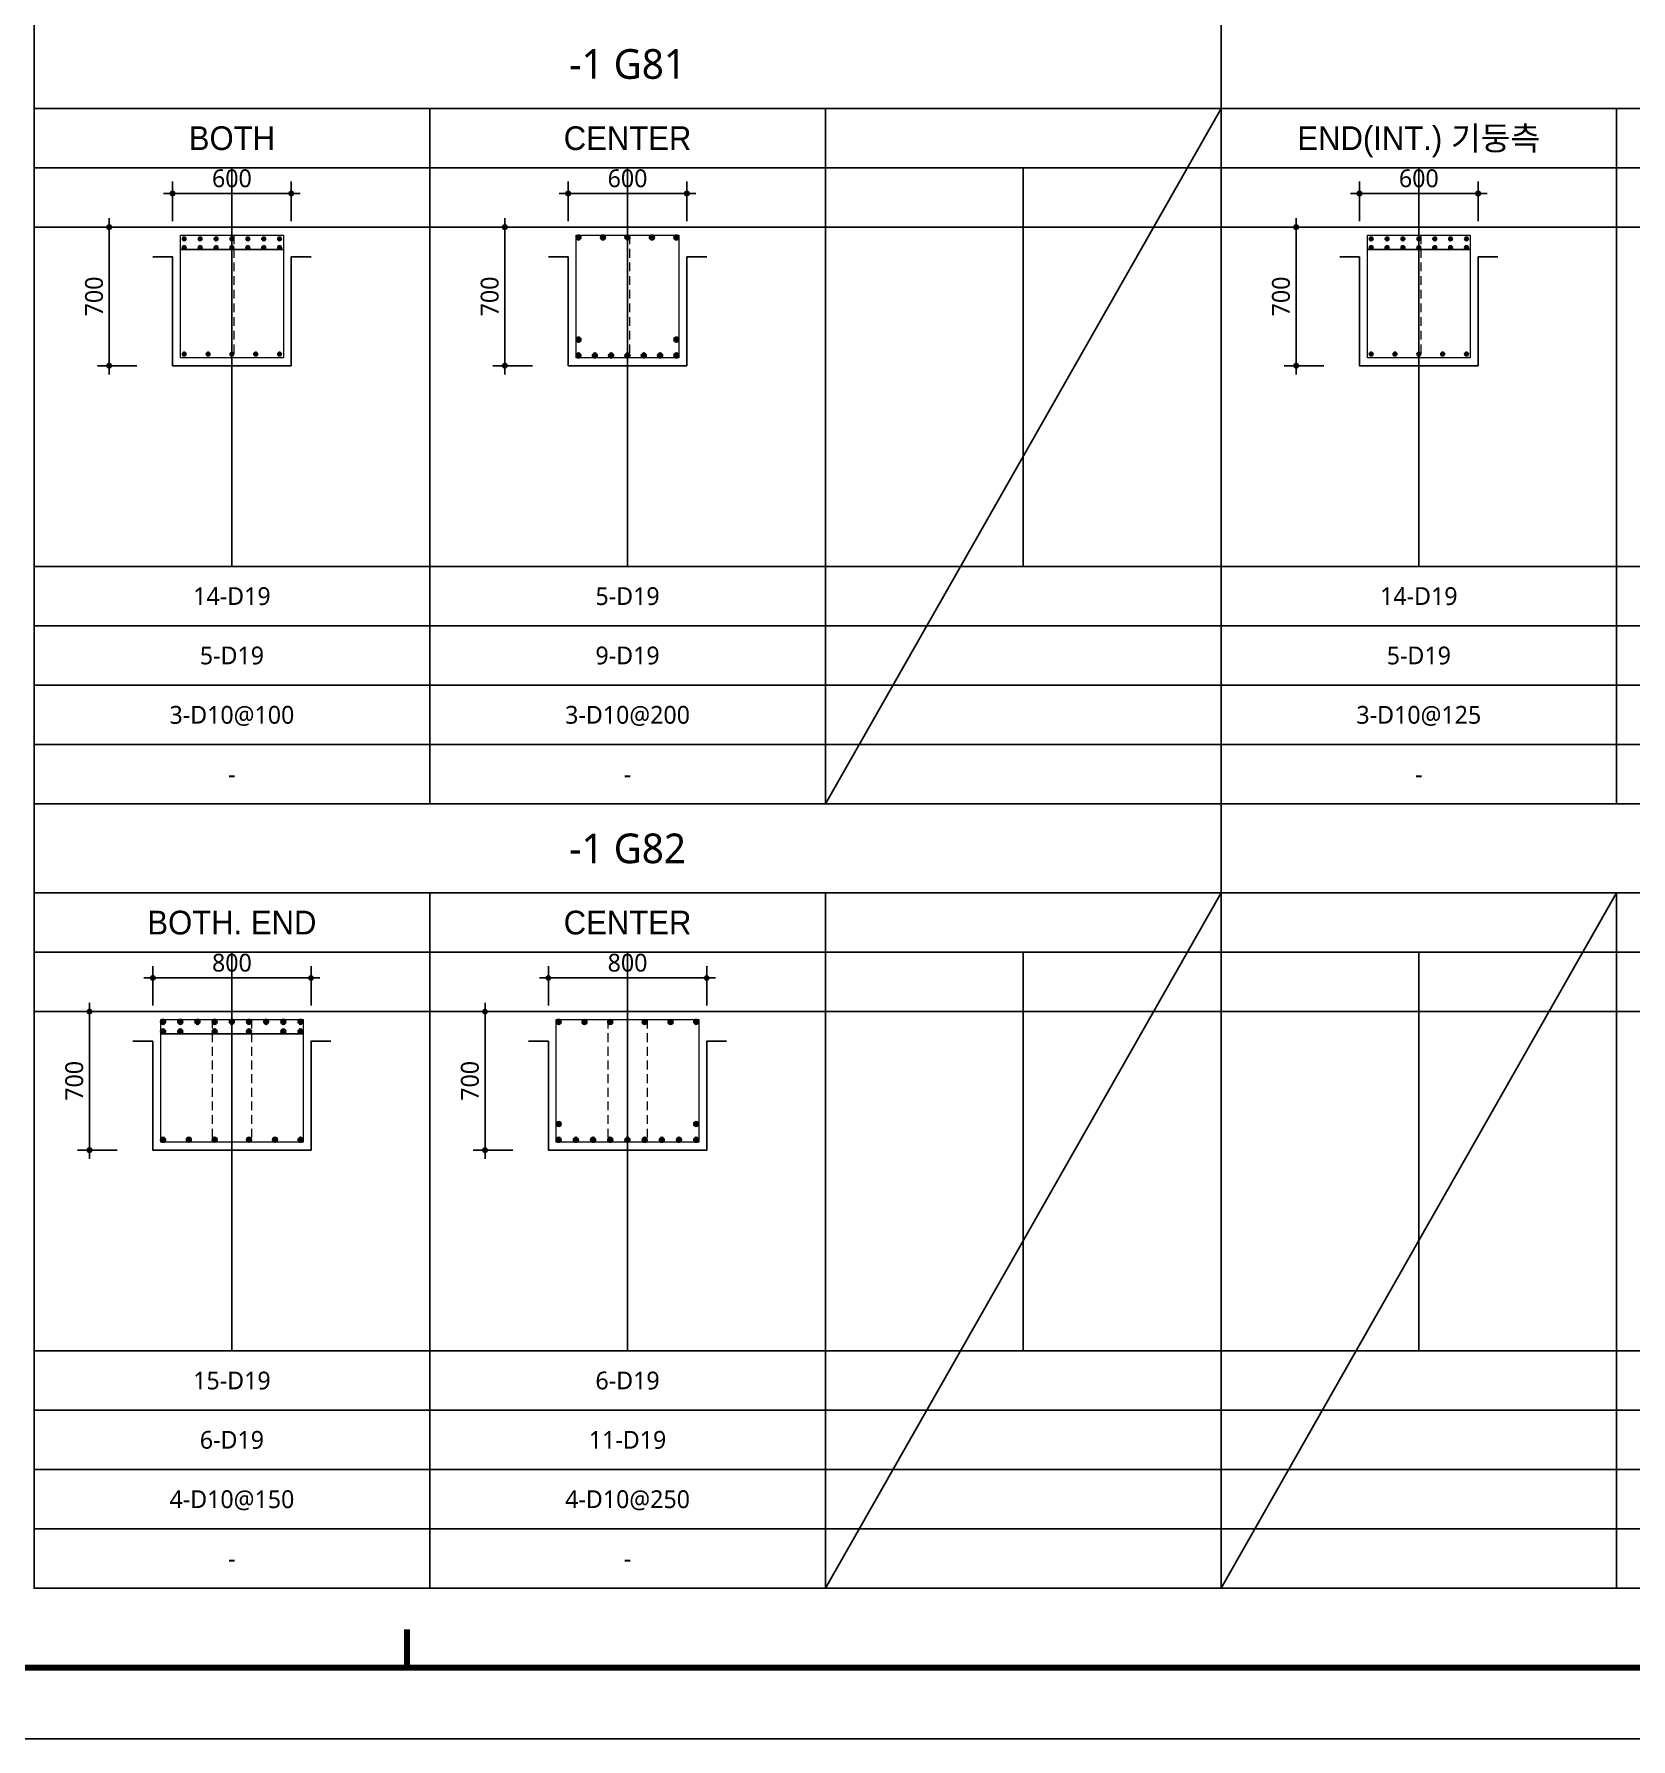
# Model space of a CAD drawing. Header units: millimetres. Extents: x 0 to 252030, y -124740 to 196020.
# Drawn here: x 110553 to 118625, y 89100 to 97717 of the extents above; entities that cross this region are included whole.
import ezdxf
from ezdxf.enums import TextEntityAlignment as Align

# ---------------------------------------------------------------- set-up
doc = ezdxf.new("R2010")
doc.units = ezdxf.units.MM
doc.header["$LTSCALE"] = 30
doc.linetypes.add('HID', pattern=[2.3, 1.5, -0.8])
doc.layers.get('DEFPOINTS').update_dxf_attribs({"color": 142})
for name, color, linetype in [('0-SEC1', 3, 'Continuous'), ('CON', 2, 'Continuous'), ('DIM', 7, 'Continuous'), ('ETC', 7, 'Continuous'), ('S-철근', 3, 'Continuous'), ('SHEET', 7, 'Continuous'), ('TXT', 3, 'Continuous'), ('XR-FORM_(도룡동)$0$Sheet', 7, 'Continuous')]:
    doc.layers.add(name, color=color, linetype=linetype)
doc.layers.add('Stirrup', color=1, linetype='Continuous', lineweight=0)
doc.layers.add('TieBar', color=7, linetype='HID', lineweight=0)
doc.styles.get("Standard").update_dxf_attribs({"font": 'malgun.ttf'})
doc.styles.add('돋움', font='Dotum.ttf')
doc.styles.add('맑은 고딕', font='malgun.ttf')
doc.dimstyles.new('30NDIM', dxfattribs={"dimscale": 50, "dimtxt": 3, "dimasz": 1.5, "dimexe": 2, "dimexo": 6, "dimgap": 1, "dimtad": 1, "dimdec": 0, "dimrnd": 0.25, "dimzin": 0, "dimdsep": 46, "dimtxsty": 'Standard', "dimblk": 'Z_DOT', "dimcen": 5, "dimclrd": 256, "dimclre": 256, "dimclrt": 3, "dimadec": 0, "dimazin": 0, "dimtm": 1e-09, "dimtfac": 1, "dimtdec": 0, "dimtix": 1, "dimtmove": 2, "dimatfit": 1, "dimldrblk": 'Z_DOT', "dimfxl": 1, "dimtolj": 1, "dimtzin": 0, "dimarcsym": 0})

# ---------------------------------------------------------------- blocks, each defined once
blk = doc.blocks.new('XR-FORM_(도룡동)$0$S')
at = {"layer": 'XR-FORM_(도룡동)$0$Sheet', "const_width": 100}
blk.add_lwpolyline([(1850, 57950), (82250, 57950), (82250, 1200), (1850, 1200)], close=True, dxfattribs=at)
at = {"layer": 'XR-FORM_(도룡동)$0$Sheet', "linetype": 'Continuous', "const_width": 100}
blk.add_lwpolyline([(38745, 1846), (38745, 1200)], dxfattribs=at)
blk = doc.blocks.new('XR-FORM_(도룡동)', base_point=(101.33, -56114.51))
at = {"layer": 'DEFPOINTS'}
blk.add_lwpolyline([(0, 0), (420, 0), (420, 297), (0, 297)], close=True, dxfattribs=at)
at = {"xscale": 0.005, "yscale": 0.005, "zscale": 0.005}
blk.add_blockref('XR-FORM_(도룡동)$0$S', (-0.25, 0), dxfattribs=at)
blk = doc.blocks.new('4등분')
at = {"layer": 'DEFPOINTS'}
for p, q in [((1000, 3214.5), (1000, 1200)), ((3000, 3214.5), (3000, 1200)), ((5000, 3214.5), (5000, 1200)), ((0, 2914.5), (6000, 2914.5))]:
    blk.add_line(p, q, dxfattribs=at)
at = {"layer": 'SHEET'}
blk.add_line((0, 3514.5), (6000, 3514.5), dxfattribs=at)
at = {"layer": 'SHEET', "color": 6}
for p, q in [((2000, 3514.5), (2000, 0)), ((4000, 3514.5), (4000, 0)), ((0, 3214.5), (6000, 3214.5)), ((0, 1200), (6000, 1200)), ((0, 900), (6000, 900)), ((0, 600), (6000, 600)), ((0, 300), (6000, 300))]:
    blk.add_line(p, q, dxfattribs=at)
at = {"layer": 'SHEET'}
blk.add_lwpolyline([(6000, 3964.5), (0, 3964.5), (0, 0), (6000, 0)], close=True, dxfattribs=at)
blk = doc.blocks.new('Z_DOT')
at = {"layer": 'DIM', "color": 0}
for p, q in [((-1, 0), (1, 0)), ((0, -1), (0, 1))]:
    blk.add_line(p, q, dxfattribs=at)
for radius in [0.25, 0.125]:
    blk.add_circle((0, 0), radius, dxfattribs=at)
blk = doc.blocks.new('*D873')
at = {"layer": 'DEFPOINTS', "color": 0, "transparency": 16777216}
for p in [(111853, 96910.7), (111253, 96590.5), (111853, 96590.5)]:
    blk.add_point(p, dxfattribs=at)
at = {"layer": 'DIM', "lineweight": -2, "transparency": 16777216}
for p, q in [((111253, 96770.5), (111253, 96970.7)), ((111853, 96770.5), (111853, 96970.7)), ((111298, 96910.7), (111808, 96910.7))]:
    blk.add_line(p, q, dxfattribs=at)
at = {"layer": 'DIM', "lineweight": -2, "transparency": 16777216, "xscale": 45, "yscale": 45, "zscale": 45, "rotation": 180}
blk.add_blockref('Z_DOT', (111253, 96910.7), dxfattribs=at)
at = {"layer": 'DIM', "lineweight": -2, "transparency": 16777216, "xscale": 45, "yscale": 45, "zscale": 45}
blk.add_blockref('Z_DOT', (111853, 96910.7), dxfattribs=at)
at = {"layer": 'DIM', "color": 3, "transparency": 16777216, "insert": (111553, 96987.1), "char_height": 90, "attachment_point": 5}
blk.add_mtext('\\A1;600', dxfattribs=at)
blk = doc.blocks.new('*D874')
at = {"layer": 'DEFPOINTS', "color": 0, "transparency": 16777216}
for p in [(110932.8, 96740.5), (111253, 96740.5), (111253, 96040.5)]:
    blk.add_point(p, dxfattribs=at)
at = {"layer": 'DIM', "lineweight": -2, "transparency": 16777216}
for p, q in [((111073, 96740.5), (110872.8, 96740.5)), ((110932.8, 96085.5), (110932.8, 96695.5)), ((111073, 96040.5), (110872.8, 96040.5))]:
    blk.add_line(p, q, dxfattribs=at)
at = {"layer": 'DIM', "lineweight": -2, "transparency": 16777216, "xscale": 45, "yscale": 45, "zscale": 45}
for p, rotation in [((110932.8, 96740.5), 90), ((110932.8, 96040.5), 270)]:
    blk.add_blockref('Z_DOT', p, dxfattribs=dict(at, rotation=rotation))
at = {"layer": 'DIM', "color": 3, "transparency": 16777216, "insert": (110856.4, 96390.5), "char_height": 90, "attachment_point": 5, "rotation": 90}
blk.add_mtext('\\A1;700', dxfattribs=at)
blk = doc.blocks.new('*D875')
at = {"layer": 'DEFPOINTS', "color": 0, "transparency": 16777216}
for p in [(113853, 96910.7), (113253, 96590.5), (113853, 96590.5)]:
    blk.add_point(p, dxfattribs=at)
at = {"layer": 'DIM', "lineweight": -2, "transparency": 16777216}
for p, q in [((113253, 96770.5), (113253, 96970.7)), ((113853, 96770.5), (113853, 96970.7)), ((113298, 96910.7), (113808, 96910.7))]:
    blk.add_line(p, q, dxfattribs=at)
at = {"layer": 'DIM', "lineweight": -2, "transparency": 16777216, "xscale": 45, "yscale": 45, "zscale": 45, "rotation": 180}
blk.add_blockref('Z_DOT', (113253, 96910.7), dxfattribs=at)
at = {"layer": 'DIM', "lineweight": -2, "transparency": 16777216, "xscale": 45, "yscale": 45, "zscale": 45}
blk.add_blockref('Z_DOT', (113853, 96910.7), dxfattribs=at)
at = {"layer": 'DIM', "color": 3, "transparency": 16777216, "insert": (113553, 96987.1), "char_height": 90, "attachment_point": 5}
blk.add_mtext('\\A1;600', dxfattribs=at)
blk = doc.blocks.new('*D876')
at = {"layer": 'DEFPOINTS', "color": 0, "transparency": 16777216}
for p in [(112932.8, 96740.5), (113253, 96740.5), (113253, 96040.5)]:
    blk.add_point(p, dxfattribs=at)
at = {"layer": 'DIM', "lineweight": -2, "transparency": 16777216}
for p, q in [((113073, 96740.5), (112872.8, 96740.5)), ((112932.8, 96085.5), (112932.8, 96695.5)), ((113073, 96040.5), (112872.8, 96040.5))]:
    blk.add_line(p, q, dxfattribs=at)
at = {"layer": 'DIM', "lineweight": -2, "transparency": 16777216, "xscale": 45, "yscale": 45, "zscale": 45}
for p, rotation in [((112932.8, 96740.5), 90), ((112932.8, 96040.5), 270)]:
    blk.add_blockref('Z_DOT', p, dxfattribs=dict(at, rotation=rotation))
at = {"layer": 'DIM', "color": 3, "transparency": 16777216, "insert": (112856.4, 96390.5), "char_height": 90, "attachment_point": 5, "rotation": 90}
blk.add_mtext('\\A1;700', dxfattribs=at)
blk = doc.blocks.new('*D877')
at = {"layer": 'DEFPOINTS', "color": 0, "transparency": 16777216}
for p in [(117853, 96910.7), (117253, 96590.5), (117853, 96590.5)]:
    blk.add_point(p, dxfattribs=at)
at = {"layer": 'DIM', "lineweight": -2, "transparency": 16777216}
for p, q in [((117253, 96770.5), (117253, 96970.7)), ((117853, 96770.5), (117853, 96970.7)), ((117298, 96910.7), (117808, 96910.7))]:
    blk.add_line(p, q, dxfattribs=at)
at = {"layer": 'DIM', "lineweight": -2, "transparency": 16777216, "xscale": 45, "yscale": 45, "zscale": 45, "rotation": 180}
blk.add_blockref('Z_DOT', (117253, 96910.7), dxfattribs=at)
at = {"layer": 'DIM', "lineweight": -2, "transparency": 16777216, "xscale": 45, "yscale": 45, "zscale": 45}
blk.add_blockref('Z_DOT', (117853, 96910.7), dxfattribs=at)
at = {"layer": 'DIM', "color": 3, "transparency": 16777216, "insert": (117553, 96987.1), "char_height": 90, "attachment_point": 5}
blk.add_mtext('\\A1;600', dxfattribs=at)
blk = doc.blocks.new('*D878')
at = {"layer": 'DEFPOINTS', "color": 0, "transparency": 16777216}
for p in [(116932.8, 96740.5), (117253, 96740.5), (117253, 96040.5)]:
    blk.add_point(p, dxfattribs=at)
at = {"layer": 'DIM', "lineweight": -2, "transparency": 16777216}
for p, q in [((117073, 96740.5), (116872.8, 96740.5)), ((116932.8, 96085.5), (116932.8, 96695.5)), ((117073, 96040.5), (116872.8, 96040.5))]:
    blk.add_line(p, q, dxfattribs=at)
at = {"layer": 'DIM', "lineweight": -2, "transparency": 16777216, "xscale": 45, "yscale": 45, "zscale": 45}
for p, rotation in [((116932.8, 96740.5), 90), ((116932.8, 96040.5), 270)]:
    blk.add_blockref('Z_DOT', p, dxfattribs=dict(at, rotation=rotation))
at = {"layer": 'DIM', "color": 3, "transparency": 16777216, "insert": (116856.4, 96390.5), "char_height": 90, "attachment_point": 5, "rotation": 90}
blk.add_mtext('\\A1;700', dxfattribs=at)
blk = doc.blocks.new('*D1165')
at = {"layer": 'DEFPOINTS', "color": 0, "transparency": 16777216}
for p in [(111953, 92946.2), (111153, 92626), (111953, 92626)]:
    blk.add_point(p, dxfattribs=at)
at = {"layer": 'DIM', "lineweight": -2, "transparency": 16777216}
for p, q in [((111153, 92806), (111153, 93006.2)), ((111953, 92806), (111953, 93006.2)), ((111198, 92946.2), (111908, 92946.2))]:
    blk.add_line(p, q, dxfattribs=at)
at = {"layer": 'DIM', "lineweight": -2, "transparency": 16777216, "xscale": 45, "yscale": 45, "zscale": 45, "rotation": 180}
blk.add_blockref('Z_DOT', (111153, 92946.2), dxfattribs=at)
at = {"layer": 'DIM', "lineweight": -2, "transparency": 16777216, "xscale": 45, "yscale": 45, "zscale": 45}
blk.add_blockref('Z_DOT', (111953, 92946.2), dxfattribs=at)
at = {"layer": 'DIM', "color": 3, "transparency": 16777216, "insert": (111553, 93022.6), "char_height": 90, "attachment_point": 5}
blk.add_mtext('\\A1;800', dxfattribs=at)
blk = doc.blocks.new('*D1166')
at = {"layer": 'DEFPOINTS', "color": 0, "transparency": 16777216}
for p in [(110832.8, 92776), (111153, 92776), (111153, 92076)]:
    blk.add_point(p, dxfattribs=at)
at = {"layer": 'DIM', "lineweight": -2, "transparency": 16777216}
for p, q in [((110973, 92776), (110772.8, 92776)), ((110832.8, 92121), (110832.8, 92731)), ((110973, 92076), (110772.8, 92076))]:
    blk.add_line(p, q, dxfattribs=at)
at = {"layer": 'DIM', "lineweight": -2, "transparency": 16777216, "xscale": 45, "yscale": 45, "zscale": 45}
for p, rotation in [((110832.8, 92776), 90), ((110832.8, 92076), 270)]:
    blk.add_blockref('Z_DOT', p, dxfattribs=dict(at, rotation=rotation))
at = {"layer": 'DIM', "color": 3, "transparency": 16777216, "insert": (110756.4, 92426), "char_height": 90, "attachment_point": 5, "rotation": 90}
blk.add_mtext('\\A1;700', dxfattribs=at)
blk = doc.blocks.new('*D1167')
at = {"layer": 'DEFPOINTS', "color": 0, "transparency": 16777216}
for p in [(113953, 92946.2), (113153, 92626), (113953, 92626)]:
    blk.add_point(p, dxfattribs=at)
at = {"layer": 'DIM', "lineweight": -2, "transparency": 16777216}
for p, q in [((113153, 92806), (113153, 93006.2)), ((113953, 92806), (113953, 93006.2)), ((113198, 92946.2), (113908, 92946.2))]:
    blk.add_line(p, q, dxfattribs=at)
at = {"layer": 'DIM', "lineweight": -2, "transparency": 16777216, "xscale": 45, "yscale": 45, "zscale": 45, "rotation": 180}
blk.add_blockref('Z_DOT', (113153, 92946.2), dxfattribs=at)
at = {"layer": 'DIM', "lineweight": -2, "transparency": 16777216, "xscale": 45, "yscale": 45, "zscale": 45}
blk.add_blockref('Z_DOT', (113953, 92946.2), dxfattribs=at)
at = {"layer": 'DIM', "color": 3, "transparency": 16777216, "insert": (113553, 93022.6), "char_height": 90, "attachment_point": 5}
blk.add_mtext('\\A1;800', dxfattribs=at)
blk = doc.blocks.new('*D1168')
at = {"layer": 'DEFPOINTS', "color": 0, "transparency": 16777216}
for p in [(112832.8, 92776), (113153, 92776), (113153, 92076)]:
    blk.add_point(p, dxfattribs=at)
at = {"layer": 'DIM', "lineweight": -2, "transparency": 16777216}
for p, q in [((112973, 92776), (112772.8, 92776)), ((112832.8, 92121), (112832.8, 92731)), ((112973, 92076), (112772.8, 92076))]:
    blk.add_line(p, q, dxfattribs=at)
at = {"layer": 'DIM', "lineweight": -2, "transparency": 16777216, "xscale": 45, "yscale": 45, "zscale": 45}
for p, rotation in [((112832.8, 92776), 90), ((112832.8, 92076), 270)]:
    blk.add_blockref('Z_DOT', p, dxfattribs=dict(at, rotation=rotation))
at = {"layer": 'DIM', "color": 3, "transparency": 16777216, "insert": (112756.4, 92426), "char_height": 90, "attachment_point": 5, "rotation": 90}
blk.add_mtext('\\A1;700', dxfattribs=at)

msp = doc.modelspace()

# ---------------------------------------------------------------- hatches: boundary and pattern name
at = {"layer": 'S-철근'}
h = msp.add_hatch(color=256, dxfattribs=at)
edge = h.paths.add_edge_path()
edge.add_arc((111312.08013, 96681.41992), 9.55, 0, 180)
edge.add_arc((111312.08013, 96681.41992), 9.55, 180, 360)
h = msp.add_hatch(color=256, dxfattribs=at)
edge = h.paths.add_edge_path()
edge.add_arc((111392.3868, 96681.41992), 9.55, 0, 180)
edge.add_arc((111392.3868, 96681.41992), 9.55, 180, 360)
h = msp.add_hatch(color=256, dxfattribs=at)
edge = h.paths.add_edge_path()
edge.add_arc((111472.69347, 96681.41992), 9.55, 0, 180)
edge.add_arc((111472.69347, 96681.41992), 9.55, 180, 360)
h = msp.add_hatch(color=256, dxfattribs=at)
edge = h.paths.add_edge_path()
edge.add_arc((111553.00013, 96681.41992), 9.55, 0, 180)
edge.add_arc((111553.00013, 96681.41992), 9.55, 180, 360)
h = msp.add_hatch(color=256, dxfattribs=at)
edge = h.paths.add_edge_path()
edge.add_arc((111633.3068, 96681.41992), 9.55, 0, 180)
edge.add_arc((111633.3068, 96681.41992), 9.55, 180, 360)
h = msp.add_hatch(color=256, dxfattribs=at)
edge = h.paths.add_edge_path()
edge.add_arc((111713.61347, 96681.41992), 9.55, 0, 180)
edge.add_arc((111713.61347, 96681.41992), 9.55, 180, 360)
h = msp.add_hatch(color=256, dxfattribs=at)
edge = h.paths.add_edge_path()
edge.add_arc((111793.92013, 96681.41992), 9.55, 0, 180)
edge.add_arc((111793.92013, 96681.41992), 9.55, 180, 360)
h = msp.add_hatch(color=256, dxfattribs=at)
edge = h.paths.add_edge_path()
edge.add_arc((117312.08013, 96681.41992), 9.55, 0, 180)
edge.add_arc((117312.08013, 96681.41992), 9.55, 180, 360)
h = msp.add_hatch(color=256, dxfattribs=at)
edge = h.paths.add_edge_path()
edge.add_arc((117392.3868, 96681.41992), 9.55, 0, 180)
edge.add_arc((117392.3868, 96681.41992), 9.55, 180, 360)
h = msp.add_hatch(color=256, dxfattribs=at)
edge = h.paths.add_edge_path()
edge.add_arc((117472.69347, 96681.41992), 9.55, 0, 180)
edge.add_arc((117472.69347, 96681.41992), 9.55, 180, 360)
h = msp.add_hatch(color=256, dxfattribs=at)
edge = h.paths.add_edge_path()
edge.add_arc((117553.00013, 96681.41992), 9.55, 0, 180)
edge.add_arc((117553.00013, 96681.41992), 9.55, 180, 360)
h = msp.add_hatch(color=256, dxfattribs=at)
edge = h.paths.add_edge_path()
edge.add_arc((117633.3068, 96681.41992), 9.55, 0, 180)
edge.add_arc((117633.3068, 96681.41992), 9.55, 180, 360)
h = msp.add_hatch(color=256, dxfattribs=at)
edge = h.paths.add_edge_path()
edge.add_arc((117713.61347, 96681.41992), 9.55, 0, 180)
edge.add_arc((117713.61347, 96681.41992), 9.55, 180, 360)
h = msp.add_hatch(color=256, dxfattribs=at)
edge = h.paths.add_edge_path()
edge.add_arc((117793.92013, 96681.41992), 9.55, 0, 180)
edge.add_arc((117793.92013, 96681.41992), 9.55, 180, 360)
h = msp.add_hatch(color=256, dxfattribs=at)
edge = h.paths.add_edge_path()
edge.add_arc((111312.08013, 96637.31992), 9.55, 0, 180)
edge.add_arc((111312.08013, 96637.31992), 9.55, 180, 360)
h = msp.add_hatch(color=256, dxfattribs=at)
edge = h.paths.add_edge_path()
edge.add_arc((111392.3868, 96637.31992), 9.55, 0, 180)
edge.add_arc((111392.3868, 96637.31992), 9.55, 180, 360)
h = msp.add_hatch(color=256, dxfattribs=at)
edge = h.paths.add_edge_path()
edge.add_arc((111472.69347, 96637.31992), 9.55, 0, 180)
edge.add_arc((111472.69347, 96637.31992), 9.55, 180, 360)
h = msp.add_hatch(color=256, dxfattribs=at)
edge = h.paths.add_edge_path()
edge.add_arc((111553.00013, 96637.31992), 9.55, 0, 180)
edge.add_arc((111553.00013, 96637.31992), 9.55, 180, 360)
h = msp.add_hatch(color=256, dxfattribs=at)
edge = h.paths.add_edge_path()
edge.add_arc((111633.3068, 96637.31992), 9.55, 0, 180)
edge.add_arc((111633.3068, 96637.31992), 9.55, 180, 360)
h = msp.add_hatch(color=256, dxfattribs=at)
edge = h.paths.add_edge_path()
edge.add_arc((111713.61347, 96637.31992), 9.55, 0, 180)
edge.add_arc((111713.61347, 96637.31992), 9.55, 180, 360)
h = msp.add_hatch(color=256, dxfattribs=at)
edge = h.paths.add_edge_path()
edge.add_arc((111793.92013, 96637.31992), 9.55, 0, 180)
edge.add_arc((111793.92013, 96637.31992), 9.55, 180, 360)
h = msp.add_hatch(color=256, dxfattribs=at)
edge = h.paths.add_edge_path()
edge.add_arc((117312.08013, 96637.31992), 9.55, 0, 180)
edge.add_arc((117312.08013, 96637.31992), 9.55, 180, 360)
h = msp.add_hatch(color=256, dxfattribs=at)
edge = h.paths.add_edge_path()
edge.add_arc((117392.3868, 96637.31992), 9.55, 0, 180)
edge.add_arc((117392.3868, 96637.31992), 9.55, 180, 360)
h = msp.add_hatch(color=256, dxfattribs=at)
edge = h.paths.add_edge_path()
edge.add_arc((117472.69347, 96637.31992), 9.55, 0, 180)
edge.add_arc((117472.69347, 96637.31992), 9.55, 180, 360)
h = msp.add_hatch(color=256, dxfattribs=at)
edge = h.paths.add_edge_path()
edge.add_arc((117553.00013, 96637.31992), 9.55, 0, 180)
edge.add_arc((117553.00013, 96637.31992), 9.55, 180, 360)
h = msp.add_hatch(color=256, dxfattribs=at)
edge = h.paths.add_edge_path()
edge.add_arc((117633.3068, 96637.31992), 9.55, 0, 180)
edge.add_arc((117633.3068, 96637.31992), 9.55, 180, 360)
h = msp.add_hatch(color=256, dxfattribs=at)
edge = h.paths.add_edge_path()
edge.add_arc((117713.61347, 96637.31992), 9.55, 0, 180)
edge.add_arc((117713.61347, 96637.31992), 9.55, 180, 360)
h = msp.add_hatch(color=256, dxfattribs=at)
edge = h.paths.add_edge_path()
edge.add_arc((117793.92013, 96637.31992), 9.55, 0, 180)
edge.add_arc((117793.92013, 96637.31992), 9.55, 180, 360)
h = msp.add_hatch(color=256, dxfattribs=at)
edge = h.paths.add_edge_path()
edge.add_arc((111312.08013, 96099.57992), 9.55, 0, 180)
edge.add_arc((111312.08013, 96099.57992), 9.55, 180, 360)
h = msp.add_hatch(color=256, dxfattribs=at)
edge = h.paths.add_edge_path()
edge.add_arc((111432.54013, 96099.57992), 9.55, 0, 180)
edge.add_arc((111432.54013, 96099.57992), 9.55, 180, 360)
h = msp.add_hatch(color=256, dxfattribs=at)
edge = h.paths.add_edge_path()
edge.add_arc((111553.00013, 96099.57992), 9.55, 0, 180)
edge.add_arc((111553.00013, 96099.57992), 9.55, 180, 360)
h = msp.add_hatch(color=256, dxfattribs=at)
edge = h.paths.add_edge_path()
edge.add_arc((111673.46013, 96099.57992), 9.55, 0, 180)
edge.add_arc((111673.46013, 96099.57992), 9.55, 180, 360)
h = msp.add_hatch(color=256, dxfattribs=at)
edge = h.paths.add_edge_path()
edge.add_arc((111793.92013, 96099.57992), 9.55, 0, 180)
edge.add_arc((111793.92013, 96099.57992), 9.55, 180, 360)
h = msp.add_hatch(color=256, dxfattribs=at)
edge = h.paths.add_edge_path()
edge.add_arc((117312.08013, 96099.57992), 9.55, 0, 180)
edge.add_arc((117312.08013, 96099.57992), 9.55, 180, 360)
h = msp.add_hatch(color=256, dxfattribs=at)
edge = h.paths.add_edge_path()
edge.add_arc((117432.54013, 96099.57992), 9.55, 0, 180)
edge.add_arc((117432.54013, 96099.57992), 9.55, 180, 360)
h = msp.add_hatch(color=256, dxfattribs=at)
edge = h.paths.add_edge_path()
edge.add_arc((117553.00013, 96099.57992), 9.55, 0, 180)
edge.add_arc((117553.00013, 96099.57992), 9.55, 180, 360)
h = msp.add_hatch(color=256, dxfattribs=at)
edge = h.paths.add_edge_path()
edge.add_arc((117673.46013, 96099.57992), 9.55, 0, 180)
edge.add_arc((117673.46013, 96099.57992), 9.55, 180, 360)
h = msp.add_hatch(color=256, dxfattribs=at)
edge = h.paths.add_edge_path()
edge.add_arc((117793.92013, 96099.57992), 9.55, 0, 180)
edge.add_arc((117793.92013, 96099.57992), 9.55, 180, 360)

# ---------------------------------------------------------------- linework, layer by layer
at = {"layer": 'CON', "color": 8}
for p, q in [((111153.00013, 96740.49992), (111953.00013, 96740.49992)), ((113153.00013, 96740.49992), (113953.00013, 96740.49992)), ((117153.00013, 96740.49992), (117953.00013, 96740.49992)), ((111053.00013, 92775.99992), (112053.00013, 92775.99992)), ((113053.00013, 92775.99992), (114053.00013, 92775.99992))]:
    msp.add_line(p, q, dxfattribs=at)
for points in [[(111953.00013, 96590.49992), (111853.00013, 96590.49992), (111853.00013, 96040.49992), (111253.00013, 96040.49992), (111253.00013, 96590.49992), (111153.00013, 96590.49992)], [(113953.00013, 96590.49992), (113853.00013, 96590.49992), (113853.00013, 96040.49992), (113253.00013, 96040.49992), (113253.00013, 96590.49992), (113153.00013, 96590.49992)], [(117953.00013, 96590.49992), (117853.00013, 96590.49992), (117853.00013, 96040.49992), (117253.00013, 96040.49992), (117253.00013, 96590.49992), (117153.00013, 96590.49992)], [(112053.00013, 92625.99992), (111953.00013, 92625.99992), (111953.00013, 92075.99992), (111153.00013, 92075.99992), (111153.00013, 92625.99992), (111053.00013, 92625.99992)], [(114053.00013, 92625.99992), (113953.00013, 92625.99992), (113953.00013, 92075.99992), (113153.00013, 92075.99992), (113153.00013, 92625.99992), (113053.00013, 92625.99992)]]:
    msp.add_lwpolyline(points, dxfattribs=at)
at = {"layer": 'ETC', "color": 8}
for p, q in [((111293.00013, 96627.76992), (111813.00013, 96627.76992)), ((117293.00013, 96627.76992), (117813.00013, 96627.76992)), ((111193.00013, 92663.26992), (111913.00013, 92663.26992))]:
    msp.add_line(p, q, dxfattribs=at)
at = {"layer": 'S-철근', "const_width": 12.5}
for points in [[(113298.75013, 96688.49992, 1), (113311.25013, 96688.49992, 1)], [(113422.50013, 96688.49992, 1), (113435.00013, 96688.49992, 1)], [(113546.25013, 96688.49992, 1), (113558.75013, 96688.49992, 1)], [(113670.00013, 96688.49992, 1), (113682.50013, 96688.49992, 1)], [(113793.75013, 96688.49992, 1), (113806.25013, 96688.49992, 1)], [(113298.75013, 96172.49992, 1), (113311.25013, 96172.49992, 1)], [(113793.75013, 96172.49992, 1), (113806.25013, 96172.49992, 1)], [(113298.75013, 96092.49992, 1), (113311.25013, 96092.49992, 1)], [(113381.25013, 96092.49992, 1), (113393.75013, 96092.49992, 1)], [(113463.75013, 96092.49992, 1), (113476.25013, 96092.49992, 1)], [(113546.25013, 96092.49992, 1), (113558.75013, 96092.49992, 1)], [(113628.75013, 96092.49992, 1), (113641.25013, 96092.49992, 1)], [(113711.25013, 96092.49992, 1), (113723.75013, 96092.49992, 1)], [(113793.75013, 96092.49992, 1), (113806.25013, 96092.49992, 1)], [(111198.75013, 92723.99992, 1), (111211.25013, 92723.99992, 1)], [(111285.62513, 92723.99992, 1), (111298.12513, 92723.99992, 1)], [(111372.50013, 92723.99992, 1), (111385.00013, 92723.99992, 1)], [(111459.37513, 92723.99992, 1), (111471.87513, 92723.99992, 1)], [(111546.25013, 92723.99992, 1), (111558.75013, 92723.99992, 1)], [(111633.12513, 92723.99992, 1), (111645.62513, 92723.99992, 1)], [(111720.00013, 92723.99992, 1), (111732.50013, 92723.99992, 1)], [(111806.87513, 92723.99992, 1), (111819.37513, 92723.99992, 1)], [(111893.75013, 92723.99992, 1), (111906.25013, 92723.99992, 1)], [(113198.75013, 92723.99992, -1), (113211.25013, 92723.99992, -1)], [(113329.06263, 92723.49992, -1), (113341.56263, 92723.49992, -1)], [(113459.37513, 92723.49992, -1), (113471.87513, 92723.49992, -1)], [(113633.12513, 92723.49992, -1), (113645.62513, 92723.49992, -1)], [(113776.93763, 92723.49992, 1), (113764.43763, 92723.49992, 1)], [(113893.75013, 92723.99992, -1), (113906.25013, 92723.99992, -1)], [(111198.75013, 92675.76992, 1), (111211.25013, 92675.76992, 1)], [(111285.62513, 92675.76992, 1), (111298.12513, 92675.76992, 1)], [(111459.37513, 92675.76992, 1), (111471.87513, 92675.76992, 1)], [(111633.12513, 92675.76992, 1), (111645.62513, 92675.76992, 1)], [(111806.87513, 92675.76992, 1), (111819.37513, 92675.76992, 1)], [(111893.75013, 92675.76992, 1), (111906.25013, 92675.76992, 1)], [(113198.75013, 92207.99992, -1), (113211.25013, 92207.99992, -1)], [(113893.75013, 92207.99992, -1), (113906.25013, 92207.99992, -1)], [(111198.75013, 92127.99992, 1), (111211.25013, 92127.99992, 1)], [(111329.06263, 92128.49992, 1), (111341.56263, 92128.49992, 1)], [(111459.37513, 92128.49992, 1), (111471.87513, 92128.49992, 1)], [(111633.12513, 92128.49992, 1), (111645.62513, 92128.49992, 1)], [(111776.93763, 92128.49992, -1), (111764.43763, 92128.49992, -1)], [(111893.75013, 92127.99992, 1), (111906.25013, 92127.99992, 1)], [(113198.75013, 92127.99992, -1), (113211.25013, 92127.99992, -1)], [(113285.62513, 92127.99992, -1), (113298.12513, 92127.99992, -1)], [(113372.50013, 92127.99992, -1), (113385.00013, 92127.99992, -1)], [(113459.37513, 92127.99992, -1), (113471.87513, 92127.99992, -1)], [(113546.25013, 92127.99992, -1), (113558.75013, 92127.99992, -1)], [(113633.12513, 92127.99992, -1), (113645.62513, 92127.99992, -1)], [(113720.00013, 92127.99992, -1), (113732.50013, 92127.99992, -1)], [(113806.87513, 92127.99992, -1), (113819.37513, 92127.99992, -1)], [(113893.75013, 92127.99992, -1), (113906.25013, 92127.99992, -1)]]:
    msp.add_lwpolyline(points, format="xyb", close=True, dxfattribs=at)
at = {"layer": 'S-철근'}
for centre, radius in [((111312.08013, 96681.41992), 9.55), ((111392.3868, 96681.41992), 9.55), ((111472.69347, 96681.41992), 9.55), ((111553.00013, 96681.41992), 9.55), ((111633.3068, 96681.41992), 9.55), ((111713.61347, 96681.41992), 9.55), ((111793.92013, 96681.41992), 9.55), ((113305.00013, 96688.49992), 12.5), ((113428.75013, 96688.49992), 12.5), ((113552.50013, 96688.49992), 12.5), ((113676.25013, 96688.49992), 12.5), ((113800.00013, 96688.49992), 12.5), ((117312.08013, 96681.41992), 9.55), ((117392.3868, 96681.41992), 9.55), ((117472.69347, 96681.41992), 9.55), ((117553.00013, 96681.41992), 9.55), ((117633.3068, 96681.41992), 9.55), ((117713.61347, 96681.41992), 9.55), ((117793.92013, 96681.41992), 9.55), ((111312.08013, 96637.31992), 9.55), ((111392.3868, 96637.31992), 9.55), ((111472.69347, 96637.31992), 9.55), ((111553.00013, 96637.31992), 9.55), ((111633.3068, 96637.31992), 9.55), ((111713.61347, 96637.31992), 9.55), ((111793.92013, 96637.31992), 9.55), ((117312.08013, 96637.31992), 9.55), ((117392.3868, 96637.31992), 9.55), ((117472.69347, 96637.31992), 9.55), ((117553.00013, 96637.31992), 9.55), ((117633.3068, 96637.31992), 9.55), ((117713.61347, 96637.31992), 9.55), ((117793.92013, 96637.31992), 9.55), ((113305.00013, 96172.49992), 12.5), ((113800.00013, 96172.49992), 12.5), ((111312.08013, 96099.57992), 9.55), ((111432.54013, 96099.57992), 9.55), ((111553.00013, 96099.57992), 9.55), ((111673.46013, 96099.57992), 9.55), ((111793.92013, 96099.57992), 9.55), ((113305.00013, 96092.49992), 12.5), ((113387.50013, 96092.49992), 12.5), ((113470.00013, 96092.49992), 12.5), ((113552.50013, 96092.49992), 12.5), ((113635.00013, 96092.49992), 12.5), ((113717.50013, 96092.49992), 12.5), ((113800.00013, 96092.49992), 12.5), ((117312.08013, 96099.57992), 9.55), ((117432.54013, 96099.57992), 9.55), ((117553.00013, 96099.57992), 9.55), ((117673.46013, 96099.57992), 9.55), ((117793.92013, 96099.57992), 9.55), ((111205.00013, 92723.99992), 12.5), ((111291.87513, 92723.99992), 12.5), ((111378.75013, 92723.99992), 12.5), ((111465.62513, 92723.99992), 12.5), ((111552.50013, 92723.99992), 12.5), ((111639.37513, 92723.99992), 12.5), ((111726.25013, 92723.99992), 12.5), ((111813.12513, 92723.99992), 12.5), ((111900.00013, 92723.99992), 12.5), ((113205.00013, 92723.99992), 12.5), ((113335.31263, 92723.49992), 12.5), ((113465.62513, 92723.49992), 12.5), ((113639.37513, 92723.49992), 12.5), ((113770.68763, 92723.49992), 12.5), ((113900.00013, 92723.99992), 12.5), ((111205.00013, 92675.76992), 12.5), ((111291.87513, 92675.76992), 12.5), ((111465.62513, 92675.76992), 12.5), ((111639.37513, 92675.76992), 12.5), ((111813.12513, 92675.76992), 12.5), ((111900.00013, 92675.76992), 12.5), ((113205.00013, 92207.99992), 12.5), ((113900.00013, 92207.99992), 12.5), ((111205.00013, 92127.99992), 12.5), ((111335.31263, 92128.49992), 12.5), ((111465.62513, 92128.49992), 12.5), ((111639.37513, 92128.49992), 12.5), ((111770.68763, 92128.49992), 12.5), ((111900.00013, 92127.99992), 12.5), ((113205.00013, 92127.99992), 12.5), ((113291.87513, 92127.99992), 12.5), ((113378.75013, 92127.99992), 12.5), ((113465.62513, 92127.99992), 12.5), ((113552.50013, 92127.99992), 12.5), ((113639.37513, 92127.99992), 12.5), ((113726.25013, 92127.99992), 12.5), ((113813.12513, 92127.99992), 12.5), ((113900.00013, 92127.99992), 12.5)]:
    msp.add_circle(centre, radius, dxfattribs=at)
at = {"layer": 'SHEET'}
for p, q in [((116553.00013, 97340.49992), (114553.00013, 93825.99992)), ((116553.00013, 93375.99992), (114553.00013, 89861.49992)), ((118553.00013, 93375.99992), (116553.00013, 89861.49992))]:
    msp.add_line(p, q, dxfattribs=at)
at = {"layer": 'Stirrup', "color": 3}
for points in [[(111293.00013, 96080.49992), (111293.00013, 96700.49992), (111813.00013, 96700.49992), (111813.00013, 96080.49992), (111293.00013, 96080.49992)], [(113293.00013, 96080.49992), (113293.00013, 96700.49992), (113813.00013, 96700.49992), (113813.00013, 96080.49992), (113293.00013, 96080.49992)], [(117293.00013, 96080.49992), (117293.00013, 96700.49992), (117813.00013, 96700.49992), (117813.00013, 96080.49992), (117293.00013, 96080.49992)], [(111193.00013, 92115.99992), (111193.00013, 92735.99992), (111913.00013, 92735.99992), (111913.00013, 92115.99992), (111193.00013, 92115.99992)], [(113193.00013, 92115.99992), (113193.00013, 92735.99992), (113913.00013, 92735.99992), (113913.00013, 92115.99992), (113193.00013, 92115.99992)]]:
    msp.add_lwpolyline(points, dxfattribs=at)
at = {"layer": 'TieBar'}
for p, q in [((111562.55013, 96700.49992), (111562.55013, 96080.49992)), ((113562.55013, 96700.49992), (113562.55013, 96080.49992)), ((117562.55013, 96700.49992), (117562.55013, 96080.49992)), ((111453.12513, 92735.99992), (111453.12513, 92115.99992)), ((111652.87513, 92735.99992), (111652.87513, 92115.99992)), ((113453.12513, 92735.99992), (113453.12513, 92115.99992)), ((113652.87513, 92735.99992), (113652.87513, 92115.99992))]:
    msp.add_line(p, q, dxfattribs=at)

# ---------------------------------------------------------------- block references
for p in [(110553.00013, 93825.99992), (116553.00013, 93825.99992), (110553.00013, 89861.49992), (116553.00013, 89861.49992)]:
    msp.add_blockref('4등분', p)
at = {"layer": '0-SEC1', "xscale": 60, "yscale": 60, "zscale": 60}
msp.add_blockref('XR-FORM_(도룡동)', (106910.02429, -3277770.57868), dxfattribs=at)

# ---------------------------------------------------------------- texts
at = {"layer": 'TXT', "color": 2, "style": '맑은 고딕'}
for s, p in [('-1 G81', (113553.00013, 97565.49992)), ('-1 G82', (113553.00013, 93600.99992))]:
    msp.add_text(s, height=150, dxfattribs=at).set_placement(p, align=Align.MIDDLE_CENTER)
at = {"layer": 'TXT'}
for s, height, style, p in [('BOTH', 120, '돋움', (111553.00013, 97190.49992)), ('CENTER', 120, '돋움', (113553.00013, 97190.49992)), ('END(INT.) 기둥측', 120, '돋움', (117553.00013, 97190.49992)), ('14-D19', 90, '맑은 고딕', (111553.00013, 94875.99992)), ('5-D19', 90, '맑은 고딕', (113553.00013, 94875.99992)), ('14-D19', 90, '맑은 고딕', (117553.00013, 94875.99992)), ('5-D19', 90, '맑은 고딕', (111553.00013, 94575.99992)), ('9-D19', 90, '맑은 고딕', (113553.00013, 94575.99992)), ('5-D19', 90, '맑은 고딕', (117553.00013, 94575.99992)), ('3-D10@100', 90, '맑은 고딕', (111553.00013, 94275.99992)), ('3-D10@200', 90, '맑은 고딕', (113553.00013, 94275.99992)), ('3-D10@125', 90, '맑은 고딕', (117553.00013, 94275.99992)), ('-', 90, '맑은 고딕', (111553.00013, 93975.99992)), ('-', 90, '맑은 고딕', (113553.00013, 93975.99992)), ('-', 90, '맑은 고딕', (117553.00013, 93975.99992)), ('BOTH. END', 120, '돋움', (111553.00013, 93225.99992)), ('CENTER', 120, '돋움', (113553.00013, 93225.99992)), ('15-D19', 90, '맑은 고딕', (111553.00013, 90911.49992)), ('6-D19', 90, '맑은 고딕', (113553.00013, 90911.49992)), ('6-D19', 90, '맑은 고딕', (111553.00013, 90611.49992)), ('11-D19', 90, '맑은 고딕', (113553.00013, 90611.49992)), ('4-D10@150', 90, '맑은 고딕', (111553.00013, 90311.49992)), ('4-D10@250', 90, '맑은 고딕', (113553.00013, 90311.49992)), ('-', 90, '맑은 고딕', (111553.00013, 90011.49992)), ('-', 90, '맑은 고딕', (113553.00013, 90011.49992))]:
    msp.add_text(s, height=height, dxfattribs=dict(at, style=style)).set_placement(p, align=Align.MIDDLE_CENTER)

# ---------------------------------------------------------------- dimensions: what is measured, and where the dimension line sits
at = {"layer": 'DIM'}
for base, p1, p2, picture, middle in [((111853.00013, 96910.65148), (111253.00013, 96590.49992), (111853.00013, 96590.49992), '*D873', (111553.00013, 96987.14945)), ((113853.00013, 96910.65148), (113253.00013, 96590.49992), (113853.00013, 96590.49992), '*D875', (113553.00013, 96987.14945)), ((117853.00013, 96910.65148), (117253.00013, 96590.49992), (117853.00013, 96590.49992), '*D877', (117553.00013, 96987.14945)), ((111953.00013, 92946.15148), (111153.00013, 92625.99992), (111953.00013, 92625.99992), '*D1165', (111553.00013, 93022.64945)), ((113953.00013, 92946.15148), (113153.00013, 92625.99992), (113953.00013, 92625.99992), '*D1167', (113553.00013, 93022.64945))]:
    dim = msp.add_linear_dim(base=base, p1=p1, p2=p2, dimstyle='30NDIM', override={"dimscale": 30, "dimtxsty": 'Standard'}, dxfattribs=at)
    dim.commit()
    dim.dimension.update_dxf_attribs({"geometry": picture, "text_midpoint": middle})
for base, p1, p2, picture, middle in [((110932.84857, 96740.49992), (111253.00013, 96040.49992), (111253.00013, 96740.49992), '*D874', (110856.3506, 96390.49992)), ((112932.84857, 96740.49992), (113253.00013, 96040.49992), (113253.00013, 96740.49992), '*D876', (112856.3506, 96390.49992)), ((116932.84857, 96740.49992), (117253.00013, 96040.49992), (117253.00013, 96740.49992), '*D878', (116856.3506, 96390.49992)), ((110832.84857, 92775.99992), (111153.00013, 92075.99992), (111153.00013, 92775.99992), '*D1166', (110756.3506, 92425.99992)), ((112832.84857, 92775.99992), (113153.00013, 92075.99992), (113153.00013, 92775.99992), '*D1168', (112756.3506, 92425.99992))]:
    dim = msp.add_linear_dim(base=base, p1=p1, p2=p2, angle=90, dimstyle='30NDIM', override={"dimscale": 30, "dimtxsty": 'Standard'}, dxfattribs=at)
    dim.commit()
    dim.dimension.update_dxf_attribs({"geometry": picture, "text_midpoint": middle})

doc.saveas('drawing.dxf')
